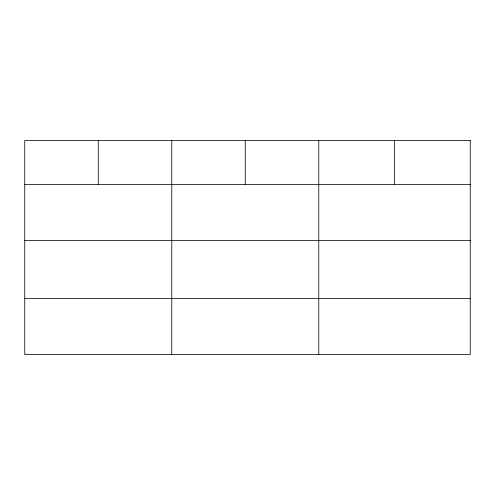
<?xml version="1.0" encoding="UTF-8"?>
<svg xmlns="http://www.w3.org/2000/svg" width="495" height="495" viewBox="0 0 495 495"><rect width="100%" height="100%" fill="white"/><g stroke="black" fill="none" stroke-linecap="round" stroke-linejoin="round"><path stroke-width="0.74" d="M24.75 184.48L470.25 184.48M24.75 240.601L470.25 240.601M24.75 298.429L470.25 298.429M394.515 140.45L394.515 184.48M318.78 140.45L318.78 354.55M245.273 140.45L245.273 184.48M171.765 140.45L171.765 354.55M98.258 140.45L98.258 184.48M470.25 140.45L24.75 140.45L24.75 354.55L470.25 354.55L470.25 140.45"/></g></svg>
